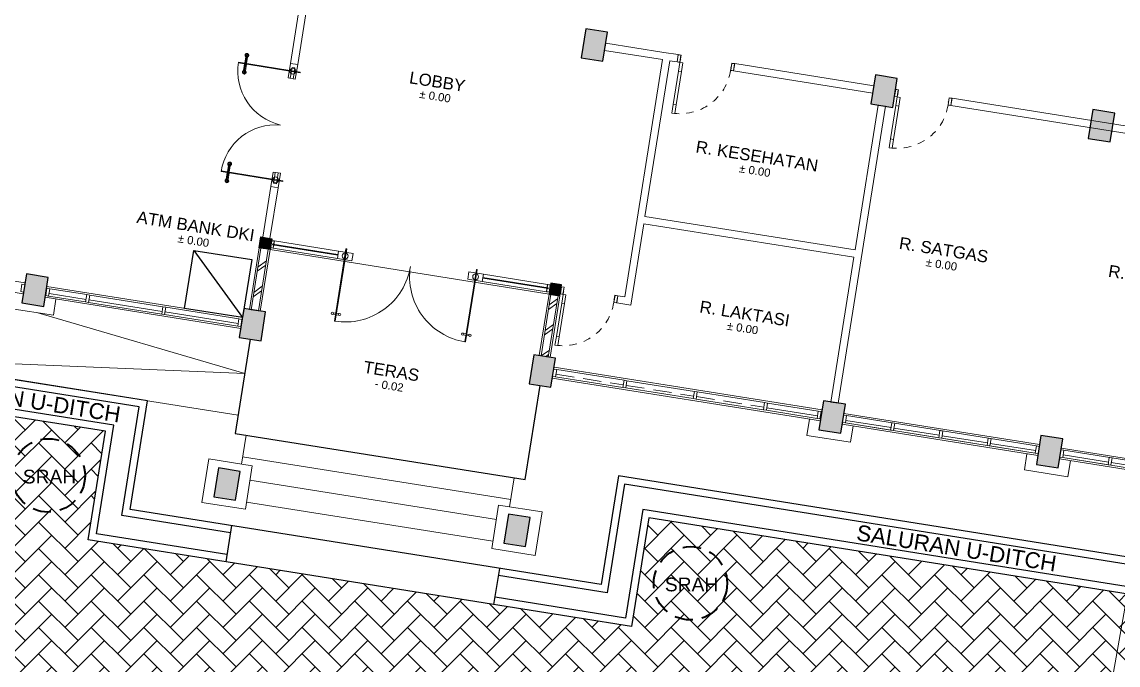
# Model space of a CAD drawing. Header units: millimetres. Extents: x -11 to 1625, y -267 to 180.
# Drawn here: x 841.68 to 856.62, y 132.4 to 141.17 of the extents above; entities that cross this region are included whole.
import ezdxf
from ezdxf.enums import TextEntityAlignment as Align

# ---------------------------------------------------------------- set-up
doc = ezdxf.new("R2010")
doc.units = ezdxf.units.MM
doc.linetypes.add('DASHED2', pattern=[0.375, 0.25, -0.125])
doc.linetypes.add('HIDDEN', pattern=[0.375, 0.25, -0.125])
for name, color, linetype, lineweight in [('1', 1, 'Continuous', 40), ('ars', 11, 'Continuous', 5), ('dinding', 5, 'Continuous', 15), ('KOLOM', 1, 'Continuous', 30), ('kus', 63, 'Continuous', 15), ('KUSEN', 30, 'Continuous', 15), ('lan', 7, 'Continuous', 15), ('not', 7, 'Continuous', 20), ('PARTISI', 190, 'Continuous', 9), ('sol kol', 8, 'Continuous', 0), ('u', 6, 'Continuous', 20)]:
    doc.layers.add(name, color=color, linetype=linetype, lineweight=lineweight)
doc.styles.get("Standard").update_dxf_attribs({"font": 'ARIALUNI.TTF'})
doc.dimstyles.new('SK100', dxfattribs={"dimtxt": 0.25, "dimasz": 0.1, "dimexe": 0.1, "dimexo": 0, "dimgap": 0.15, "dimtad": 1, "dimdec": 0, "dimlfac": 100, "dimzin": 12, "dimdsep": 46, "dimtxsty": 'Standard', "dimblk": 'BULAT', "dimcen": 0.1, "dimclrd": 256, "dimclre": 256, "dimclrt": 256, "dimadec": 0, "dimazin": 3, "dimtfac": 1, "dimtdec": 0, "dimtofl": 0, "dimtmove": 0, "dimatfit": 3, "dimldrblk": 'BULAT', "dimfxl": 0, "dimtolj": 1, "dimtzin": 0, "dimlwd": -1, "dimlwe": -1, "dimarcsym": 0})
pattern_1 = [(45, (-0.5, 0), (-0.176777, 0.176777), []), (45, (-0.4375, 0), (-0.176777, 0.176777), [])]

# ---------------------------------------------------------------- blocks, each defined once
blk = doc.blocks.new('K1')
at = {"layer": 'KOLOM'}
blk.add_lwpolyline([(0.2, 0.15), (-0.2, 0.15), (-0.2, -0.15), (0.2, -0.15), (0.2, 0.15)], dxfattribs=at)
blk = doc.blocks.new('NOTASI RUANG')
at = {"layer": 'not'}
for height, p in [(0.26, (-0.011, 0.3)), (0.175, (-0.009, -0.017))]:
    blk.add_attdef('RUANG', text='', height=height, dxfattribs=at).set_placement(p, align=Align.MIDDLE_CENTER)
blk = doc.blocks.new('P 70')
at = {"linetype": 'HIDDEN', "ltscale": 0.3}
blk.add_lwpolyline([(-0.74, 0.1, -0.414214), (-0.04, 0.8, -1.303225)], format="xyb", dxfattribs=at)
for points in [[(-0.04, 0.8), (-0.08, 0.8), (-0.08, 0.68), (-0.04, 0.68)], [(-0.04, 0.68), (-0.08, 0.68), (-0.08, 0.22), (-0.04, 0.22)], [(-0.04, 0.1), (-0.08, 0.1), (-0.08, 0.22), (-0.04, 0.22)], [(-0.735, 0.06), (-0.74, 0.06), (-0.74, 0.061), (-0.74, 0.1), (-0.78, 0.1), (-0.78, 0), (-0.74, 0), (-0.74, 0.056), (-0.735, 0.058)], [(-0.742, 0.002), (-0.778, 0.002), (-0.778, 0.098), (-0.742, 0.098)], [(-0.045, 0.06), (-0.04, 0.06), (-0.04, 0.061), (-0.04, 0.1), (0, 0.1), (0, 0), (-0.04, 0), (-0.04, 0.056), (-0.045, 0.058)], [(-0.038, 0.002), (-0.002, 0.002), (-0.002, 0.098), (-0.038, 0.098)]]:
    blk.add_lwpolyline(points, close=True)
blk = doc.blocks.new('KP')
at = {"layer": 'KOLOM'}
blk.add_lwpolyline([(0.075, -0.075), (-0.075, -0.075), (-0.075, 0.075), (0.075, 0.075), (0.075, -0.075)], dxfattribs=at)
blk = doc.blocks.new('P1')
at = {"lineweight": 5}
h = blk.add_hatch(dxfattribs=at)
h.set_pattern_fill('ANSI31', color=256, scale=0.020282, angle=-315, style=0)
h.set_pattern_definition([(179.99999863, (-506.106483, 1417.280242), (6.07e-11, 0.0025352112676), [])])
h.paths.add_polyline_path([(-1.729, 0.805, -1), (-1.693, 0.77, -1)])
h.paths.add_polyline_path([(-1.724, 0.801, 1), (-1.697, 0.774, 1)], flags=16)
h = blk.add_hatch(dxfattribs=at)
h.set_pattern_fill('ANSI31', color=256, scale=0.020282, angle=-315, style=0)
h.set_pattern_definition([(270.00000137, (1414.9464214, -503.7726625), (0.0025352112676, 6.07e-11), [])])
h.paths.add_polyline_path([(-1.528, 0.605, 1), (-1.564, 0.641, 1)])
h.paths.add_polyline_path([(-1.532, 0.609, -1), (-1.56, 0.637, -1)], flags=16)
h = blk.add_hatch(dxfattribs=at)
h.set_pattern_fill('ANSI31', color=256, scale=0.020282, angle=-315, style=0)
h.set_pattern_definition([(179.99999863, (-505.0458133, 1416.2195722), (6.07e-11, 0.0025352112676), [])])
h.paths.add_polyline_path([(-0.668, -0.255, -1), (-0.632, -0.291, -1)])
h.paths.add_polyline_path([(-0.664, -0.259, 1), (-0.636, -0.287, 1)], flags=16)
h = blk.add_hatch(dxfattribs=at)
h.set_pattern_fill('ANSI31', color=256, scale=0.020282, angle=-315, style=0)
h.set_pattern_definition([(270.00000137, (1416.0070912, -504.8333323), (0.0025352112676, 6.07e-11), [])])
h.paths.add_polyline_path([(-0.468, -0.455, 1), (-0.504, -0.42, 1)])
h.paths.add_polyline_path([(-0.472, -0.451, -1), (-0.499, -0.424, -1)], flags=16)
for p, q in [((-1.724, 0.801), (-1.697, 0.774)), ((-1.686, 0.781), (-1.623, 0.718)), ((-1.553, 0.648), (-1.616, 0.711)), ((-1.532, 0.609), (-1.56, 0.637)), ((-0.664, -0.259), (-0.636, -0.287)), ((-0.625, -0.28), (-0.562, -0.343)), ((-0.492, -0.413), (-0.555, -0.35)), ((-0.472, -0.451), (-0.499, -0.424))]:
    blk.add_line(p, q, dxfattribs=at)
at = {"color": 9, "lineweight": 5}
for p, q in [((-1.641, 0.7), (-1.704, 0.763)), ((-1.634, 0.693), (-1.571, 0.63)), ((-0.58, -0.361), (-0.643, -0.298)), ((-0.573, -0.368), (-0.51, -0.431))]:
    blk.add_line(p, q, dxfattribs=at)
at = {"color": 8, "lineweight": 5}
for p, q in [((-1.64, 0.701), (-1.703, 0.763)), ((-1.639, 0.702), (-1.701, 0.764)), ((-1.636, 0.705), (-1.697, 0.766)), ((-1.631, 0.71), (-1.692, 0.771)), ((-1.633, 0.694), (-1.57, 0.631)), ((-1.632, 0.695), (-1.57, 0.633)), ((-1.629, 0.698), (-1.568, 0.637)), ((-1.624, 0.703), (-1.563, 0.642)), ((-0.58, -0.36), (-0.642, -0.297)), ((-0.578, -0.358), (-0.64, -0.296)), ((-0.575, -0.356), (-0.636, -0.294)), ((-0.57, -0.351), (-0.631, -0.29)), ((-0.572, -0.367), (-0.51, -0.43)), ((-0.571, -0.366), (-0.509, -0.428)), ((-0.568, -0.363), (-0.507, -0.424)), ((-0.563, -0.358), (-0.502, -0.419))]:
    blk.add_line(p, q, dxfattribs=at)
for points in [[(-1.1, 1.241), (-1.701, 0.64), (-1.694, 0.633), (-1.093, 1.234), (-1.1, 1.241)], [(-1.273, 1.202), (-1.202, 1.273), (-1.061, 1.132), (-1.132, 1.061), (-1.273, 1.202)], [(-0.032, 0.173), (-0.633, -0.428), (-0.64, -0.421), (-0.039, 0.18), (-0.032, 0.173)], [(-0.071, 0), (0, 0.071), (-0.142, 0.212), (-0.212, 0.142), (-0.071, 0)]]:
    blk.add_lwpolyline(points)
at = {"lineweight": 9}
for points in [[(-1.153, 1.181), (-1.181, 1.153), (-1.216, 1.188), (-1.188, 1.216)], [(-1.082, 1.11), (-1.11, 1.082), (-1.181, 1.153), (-1.153, 1.181)], [(-0.163, 0.191), (-0.191, 0.163), (-0.12, 0.092), (-0.092, 0.12)], [(-0.092, 0.12), (-0.12, 0.092), (-0.085, 0.057), (-0.057, 0.085)]]:
    blk.add_lwpolyline(points, close=True, dxfattribs=at)
at = {"lineweight": 5}
for points in [[(-1.697, 0.801), (-1.724, 0.774)], [(-1.532, 0.637), (-1.56, 0.609)], [(-0.636, -0.259), (-0.664, -0.287)], [(-0.472, -0.424), (-0.499, -0.451)]]:
    blk.add_lwpolyline(points, dxfattribs=at)
for points in [[(-1.701, 0.64, 0.396093), (-0.672, 0.601)], [(-0.633, -0.428, -0.396093), (-0.672, 0.601)]]:
    blk.add_lwpolyline(points, format="xyb")
for centre in [(-1.167, 1.167), (-0.106, 0.106)]:
    blk.add_circle(centre, 0.04)
for centre, radius in [((-1.711, 0.788), 0.0254), ((-1.711, 0.788), 0.0195), ((-1.546, 0.623), 0.0254), ((-1.546, 0.623), 0.0195), ((-0.65, -0.273), 0.0254), ((-0.65, -0.273), 0.0195), ((-0.486, -0.437), 0.0254), ((-0.486, -0.437), 0.0195)]:
    blk.add_circle(centre, radius, dxfattribs=at)
blk = doc.blocks.new('DENAH LANTAI DASAR')
at = {"layer": 'ars'}
h = blk.add_hatch(dxfattribs=at)
h.set_pattern_fill('TEMBOK', color=256, scale=0.25)
h.set_pattern_definition(pattern_1)
h.paths.add_polyline_path([(-2.05, 4.3), (-2.05, 3.45), (-1.95, 3.45), (-1.95, 4.3)])
h = blk.add_hatch(dxfattribs=at)
h.set_pattern_fill('TEMBOK', color=256, scale=0.25)
h.set_pattern_definition(pattern_1)
h.paths.add_polyline_path([(2.05, 4.3), (2.05, 3.45), (1.95, 3.45), (1.95, 4.3)])
at = {"layer": 'sol kol'}
for points in [[(1.85, 7.95), (1.85, 7.55), (2.15, 7.55), (2.15, 7.95)], [(5.85, 7.95), (5.85, 7.55), (6.15, 7.55), (6.15, 7.95)], [(8.85, 7.95), (8.85, 7.55), (9.15, 7.55), (9.15, 7.95)], [(-2.075, 4.45), (-1.925, 4.45), (-1.925, 4.3), (-2.075, 4.3)], [(2.075, 4.45), (1.925, 4.45), (1.925, 4.3), (2.075, 4.3)], [(-5.15, 3.45), (-5.15, 3.05), (-4.85, 3.05), (-4.85, 3.45)], [(-2.15, 3.45), (-2.15, 3.05), (-1.85, 3.05), (-1.85, 3.45)], [(1.85, 3.45), (1.85, 3.05), (2.15, 3.05), (2.15, 3.45)], [(5.85, 3.45), (5.85, 3.05), (6.15, 3.05), (6.15, 3.45)], [(8.85, 3.45), (8.85, 3.05), (9.15, 3.05), (9.15, 3.45)], [(-2.15, 1.25), (-2.15, 0.85), (-1.85, 0.85), (-1.85, 1.25)], [(1.85, 1.25), (1.85, 0.85), (2.15, 0.85), (2.15, 1.25)]]:
    blk.add_hatch(color=256, dxfattribs=at).paths.add_polyline_path(points)
for p, q in [((-2, 3.05), (-2, 1.75)), ((2, 1.75), (2, 3.05)), ((-3.25, 2), (-6.96, 2)), ((-3.25, 0.5), (-3.25, 2)), ((12.075, 2), (3.25, 2)), ((3.25, 2), (3.25, 0.5)), ((12.075, 1.9), (3.35, 1.9)), ((3.35, 1.9), (3.35, 0.4)), ((-2, 1.75), (2, 1.75)), ((-3.75, 1.5), (-12.75, 1.5)), ((-3.75, 0), (-3.75, 1.5)), ((12.075, 1.6), (3.65, 1.6)), ((3.65, 1.6), (3.65, 0.1)), ((13.75, 1.5), (3.75, 1.5)), ((3.75, 1.5), (3.75, 0)), ((3.25, 0.5), (-3.25, 0.5)), ((-1.85, 0.5), (-1.85, 0)), ((1.85, 0), (1.85, 0.5)), ((3.35, 0.4), (1.85, 0.4)), ((3.75, 0), (-3.75, 0)), ((3.65, 0.1), (1.85, 0.1))]:
    blk.add_line(p, q)
for points in [[(-2.95, 4.125), (-2.15, 4.125), (-2.15, 3.325), (-2.95, 3.325), (-2.95, 4.125), (-2.15, 3.325)], [(-1.85, 0.4), (-3.35, 0.4), (-3.35, 1.9), (-6.96, 1.9)], [(-1.85, 0.1), (-3.65, 0.1), (-3.65, 1.6), (-6.96, 1.6)]]:
    blk.add_lwpolyline(points)
at = {"layer": 'ars'}
for points in [[(-2.05, 4.3), (-2.05, 3.45), (-1.95, 3.45), (-1.95, 4.3)], [(2.05, 4.3), (2.05, 3.45), (1.95, 3.45), (1.95, 4.3)]]:
    blk.add_lwpolyline(points, close=True, dxfattribs=at)
at = {"layer": 'dinding'}
for points in [[(-2.075, 4.3), (-2.075, 3.45), (-1.925, 3.45), (-1.925, 4.3)], [(2.075, 4.3), (2.075, 3.45), (1.925, 3.45), (1.925, 4.3)]]:
    blk.add_lwpolyline(points, close=True, dxfattribs=at)
at = {"layer": 'kus'}
for p, q in [((-4.805, 3.3), (-4.295, 3.3)), ((-4.255, 3.3), (-3.245, 3.3)), ((-3.205, 3.3), (-2.195, 3.3)), ((2.19, 3.3), (3.12, 3.3)), ((3.16, 3.3), (4.09, 3.3)), ((4.13, 3.3), (5.06, 3.3)), ((5.1, 3.3), (5.8, 3.3)), ((-4.805, 3.235), (-4.295, 3.235)), ((-4.805, 3.2), (-4.295, 3.2)), ((-4.255, 3.235), (-3.245, 3.235)), ((-4.255, 3.2), (-3.245, 3.2)), ((-3.205, 3.235), (-2.195, 3.235)), ((-3.205, 3.2), (-2.195, 3.2)), ((2.19, 3.2), (3.12, 3.2)), ((3.16, 3.2), (4.09, 3.2)), ((4.13, 3.2), (5.06, 3.2)), ((5.1, 3.235), (5.8, 3.235)), ((5.1, 3.2), (5.8, 3.2))]:
    blk.add_line(p, q, dxfattribs=at)
at = {"layer": 'kus', "linetype": 'HIDDEN'}
for p, q in [((2.19, 3.235), (3.12, 3.235)), ((3.16, 3.235), (4.09, 3.235)), ((4.13, 3.235), (5.06, 3.235))]:
    blk.add_line(p, q, dxfattribs=at)
at = {"layer": 'kus'}
for points in [[(-5.15, 3.2), (-5.19, 3.2), (-5.19, 3.3), (-5.15, 3.3)], [(-4.845, 3.2), (-4.805, 3.2), (-4.805, 3.3), (-4.845, 3.3)], [(-4.295, 3.2), (-4.255, 3.2), (-4.255, 3.3), (-4.295, 3.3)], [(-3.245, 3.2), (-3.205, 3.2), (-3.205, 3.3), (-3.245, 3.3)], [(-2.195, 3.2), (-2.155, 3.2), (-2.155, 3.3), (-2.195, 3.3)], [(2.15, 3.2), (2.19, 3.2), (2.19, 3.3), (2.15, 3.3)], [(3.12, 3.2), (3.16, 3.2), (3.16, 3.3), (3.12, 3.3)], [(4.09, 3.2), (4.13, 3.2), (4.13, 3.3), (4.09, 3.3)], [(5.06, 3.2), (5.1, 3.2), (5.1, 3.3), (5.06, 3.3)], [(5.8, 3.2), (5.84, 3.2), (5.84, 3.3), (5.8, 3.3)], [(6.19, 3.2), (6.15, 3.2), (6.15, 3.3), (6.19, 3.3)], [(6.19, 3.3), (8.81, 3.3), (8.81, 3.2), (6.19, 3.2)], [(6.855, 3.2), (6.815, 3.2), (6.815, 3.3), (6.855, 3.3)], [(7.52, 3.2), (7.48, 3.2), (7.48, 3.3), (7.52, 3.3)], [(8.185, 3.2), (8.145, 3.2), (8.145, 3.3), (8.185, 3.3)], [(8.85, 3.2), (8.81, 3.2), (8.81, 3.3), (8.85, 3.3)], [(9.19, 3.2), (9.15, 3.2), (9.15, 3.3), (9.19, 3.3)], [(9.19, 3.3), (11.81, 3.3), (11.81, 3.2), (9.19, 3.2)], [(9.855, 3.2), (9.815, 3.2), (9.815, 3.3), (9.855, 3.3)], [(6.815, 3.235), (6.19, 3.235), (6.19, 3.2), (6.815, 3.2)], [(7.48, 3.235), (6.855, 3.235), (6.855, 3.2), (7.48, 3.2)], [(8.145, 3.235), (7.52, 3.235), (7.52, 3.2), (8.145, 3.2)], [(8.185, 3.235), (8.81, 3.235), (8.81, 3.2), (8.185, 3.2)], [(9.815, 3.235), (9.19, 3.235), (9.19, 3.2), (9.815, 3.2)], [(10.48, 3.235), (9.855, 3.235), (9.855, 3.2), (10.48, 3.2)]]:
    blk.add_lwpolyline(points, close=True, dxfattribs=at)
at = {"layer": 'KUSEN'}
for points in [[(-1.925, 4.365), (-1.925, 4.325), (-1.885, 4.325), (-1.885, 4.37), (-1.886, 4.37), (-1.886, 4.372), (-1.888, 4.372), (-1.89, 4.37), (-1.9, 4.37), (-1.9, 4.381), (-1.89, 4.381), (-1.888, 4.378), (-1.886, 4.378), (-1.886, 4.381), (-1.885, 4.381), (-1.885, 4.425), (-1.925, 4.425), (-1.925, 4.369), (-1.925, 4.367), (-1.925, 4.365), (-1.925, 4.365)], [(-1, 4.425), (-1, 4.325), (-0.8, 4.325), (-0.8, 4.425), (-1, 4.425)], [(1, 4.425), (1, 4.325), (0.8, 4.325), (0.8, 4.425), (1, 4.425)], [(1.925, 4.365), (1.925, 4.325), (1.885, 4.325), (1.885, 4.37), (1.886, 4.37), (1.886, 4.372), (1.888, 4.372), (1.89, 4.37), (1.9, 4.37), (1.9, 4.381), (1.89, 4.381), (1.888, 4.378), (1.886, 4.378), (1.886, 4.381), (1.885, 4.381), (1.885, 4.425), (1.925, 4.425), (1.925, 4.369), (1.925, 4.367), (1.925, 4.365), (1.925, 4.365)], [(-0.939, 3.585), (-0.905, 3.585), (-0.905, 3.565), (-0.939, 3.565)], [(-0.861, 3.585), (-0.895, 3.585), (-0.895, 3.565), (-0.861, 3.565)], [(0.861, 3.585), (0.895, 3.585), (0.895, 3.565), (0.861, 3.565)], [(0.939, 3.585), (0.905, 3.585), (0.905, 3.565), (0.939, 3.565)]]:
    blk.add_lwpolyline(points, dxfattribs=at)
for points in [[(-1.887, 4.423), (-1.923, 4.423), (-1.923, 4.327), (-1.887, 4.327), (-1.887, 4.368), (-1.902, 4.368), (-1.902, 4.383), (-1.887, 4.383)], [(-1.9, 4.38), (-1.9, 4.37), (-1, 4.37), (-1, 4.38)], [(-1, 4.425), (-1.885, 4.425), (-1.885, 4.325), (-1, 4.325)], [(-0.895, 4.475), (-0.905, 4.475), (-0.905, 3.475), (-0.895, 3.475)], [(0.895, 4.475), (0.905, 4.475), (0.905, 3.475), (0.895, 3.475)], [(1, 4.425), (1.885, 4.425), (1.885, 4.325), (1, 4.325)], [(1.9, 4.38), (1.9, 4.37), (1, 4.37), (1, 4.38)], [(1.887, 4.423), (1.923, 4.423), (1.923, 4.327), (1.887, 4.327), (1.887, 4.368), (1.902, 4.368), (1.902, 4.383), (1.887, 4.383)]]:
    blk.add_lwpolyline(points, close=True, dxfattribs=at)
for points in [[(0, 4.375, -0.414214), (-0.9, 3.475)], [(0, 4.375, 0.414214), (0.9, 3.475)]]:
    blk.add_lwpolyline(points, format="xyb", dxfattribs=at)
for centre, radius in [((-0.9, 4.375), 0.04), ((0.9, 4.375), 0.04), ((-0.95, 3.575), 0.015), ((-0.85, 3.575), 0.015), ((0.85, 3.575), 0.015), ((0.95, 3.575), 0.015)]:
    blk.add_circle(centre, radius, dxfattribs=at)
at = {"layer": 'lan'}
for p, q in [((1.925, 4.3), (-1.925, 4.3)), ((-4.7, 3.175), (-4.7, 2.95)), ((5.7, 3.175), (5.7, 2.95)), ((6.3, 3.175), (6.3, 2.95)), ((8.7, 3.175), (8.7, 2.95)), ((9.3, 3.175), (9.3, 2.95)), ((-4.7, 2.95), (-5.3, 2.95)), ((6.3, 2.95), (5.7, 2.95)), ((9.3, 2.95), (8.7, 2.95)), ((-5.5, 2), (-2, 2)), ((-1.85, 1.35), (-1.85, 1.75)), ((1.85, 1.35), (1.85, 1.75)), ((1.85, 1.45), (-1.85, 1.45)), ((1.7, 1.15), (-1.7, 1.15)), ((-1.7, 0.85), (1.7, 0.85))]:
    blk.add_line(p, q, dxfattribs=at)
for points in [[(-7.85, 3.325), (-5.15, 3.325), (-5.15, 3.175), (-7.85, 3.175)], [(-2.15, 3.325), (-4.85, 3.325), (-4.85, 3.175), (-2.15, 3.175)], [(5.85, 3.325), (2.15, 3.325), (2.15, 3.175), (5.85, 3.175)], [(6.15, 3.325), (8.85, 3.325), (8.85, 3.175), (6.15, 3.175)], [(9.15, 3.325), (11.85, 3.325), (11.85, 3.175), (9.15, 3.175)], [(-2.3, 0.75), (-1.7, 0.75), (-1.7, 1.35), (-2.3, 1.35)], [(1.7, 0.75), (2.3, 0.75), (2.3, 1.35), (1.7, 1.35)]]:
    blk.add_lwpolyline(points, close=True, dxfattribs=at)
blk.add_lwpolyline([(-4.913, 2.95), (-2, 2.575), (-6.96, 2)], dxfattribs=at)
at = {"layer": 'PARTISI'}
for points in [[(5.95, 7.55), (6.05, 7.55), (6.05, 3.45), (5.95, 3.45), (5.95, 5.45), (3.05, 5.45), (3.05, 4.325), (2.855, 4.325), (2.855, 4.425), (2.95, 4.425), (2.95, 7.7), (2.15, 7.7), (2.15, 7.8), (2.95, 7.8), (3.15, 7.8), (3.15, 7.7), (3.05, 7.7), (3.05, 5.55), (5.95, 5.55)], [(3.93, 7.8), (5.85, 7.8), (5.85, 7.7), (3.93, 7.7)], [(6.93, 7.8), (11.85, 7.8), (11.85, 7.7), (6.93, 7.7)], [(-2.05, 6.85), (-1.95, 6.85), (-1.95, 7.55), (-2.05, 7.55)], [(-2.05, 5.15), (-1.95, 5.15), (-1.95, 4.45), (-2.05, 4.45)]]:
    blk.add_lwpolyline(points, close=True, dxfattribs=at)
ref = blk.add_blockref('NOTASI RUANG', (-0.027, 6.73), dxfattribs=dict(xscale=0.6323962268195373, yscale=0.6323962268195373, zscale=0.6323962268195373))
ref.add_attrib('RUANG', '%%P 0.00', dxfattribs={"layer": 'not', "height": 0.1108}).set_placement((-0.033, 6.719), align=Align.MIDDLE_CENTER)
ref.add_attrib('RUANG', 'LOBBY', dxfattribs={"layer": 'not', "height": 0.1643}).set_placement((-0.034, 6.92), align=Align.MIDDLE_CENTER)
ref = blk.add_blockref('NOTASI RUANG', (4.437, 6.413), dxfattribs=dict(xscale=0.6323962268195373, yscale=0.6323962268195373, zscale=0.6323962268195373))
ref.add_attrib('RUANG', '%%P 0.00', dxfattribs={"layer": 'not', "height": 0.1108}).set_placement((4.431, 6.403), align=Align.MIDDLE_CENTER)
ref.add_attrib('RUANG', 'R. KESEHATAN', dxfattribs={"layer": 'not', "height": 0.16432}).set_placement((4.429, 6.603), align=Align.MIDDLE_CENTER)
ref = blk.add_blockref('NOTASI RUANG', (10.242, 5.624), dxfattribs=dict(xscale=0.6323962268195373, yscale=0.6323962268195373, zscale=0.6323962268195373))
ref.add_attrib('RUANG', '%%P 0.00', dxfattribs={"layer": 'not', "height": 0.1108}).set_placement((10.236, 5.613), align=Align.MIDDLE_CENTER)
ref.add_attrib('RUANG', 'R. KA. SATGAS', dxfattribs={"layer": 'not', "height": 0.16432}).set_placement((10.235, 5.814), align=Align.MIDDLE_CENTER)
ref = blk.add_blockref('NOTASI RUANG', (7.15, 5.551), dxfattribs=dict(xscale=0.6323962268195373, yscale=0.6323962268195373, zscale=0.6323962268195373))
ref.add_attrib('RUANG', '%%P 0.00', dxfattribs={"layer": 'not', "height": 0.1108}).set_placement((7.144, 5.54), align=Align.MIDDLE_CENTER)
ref.add_attrib('RUANG', 'R. SATGAS', dxfattribs={"layer": 'not', "height": 0.1643}).set_placement((7.143, 5.741), align=Align.MIDDLE_CENTER)
ref = blk.add_blockref('NOTASI RUANG', (-2.969, 4.267), dxfattribs=dict(xscale=0.6323962268195373, yscale=0.6323962268195373, zscale=0.6323962268195373))
ref.add_attrib('RUANG', '%%P 0.00', dxfattribs={"layer": 'not', "height": 0.1108}).set_placement((-2.974, 4.256), align=Align.MIDDLE_CENTER)
ref.add_attrib('RUANG', 'ATM BANK DKI', dxfattribs={"layer": 'not', "height": 0.16432}).set_placement((-2.976, 4.456), align=Align.MIDDLE_CENTER)
ref = blk.add_blockref('NOTASI RUANG', (4.608, 4.268), dxfattribs=dict(xscale=0.6323962268195373, yscale=0.6323962268195373, zscale=0.6323962268195373))
ref.add_attrib('RUANG', '%%P 0.00', dxfattribs={"layer": 'not', "height": 0.1108}).set_placement((4.603, 4.257), align=Align.MIDDLE_CENTER)
ref.add_attrib('RUANG', 'R. LAKTASI', dxfattribs={"layer": 'not', "height": 0.1643}).set_placement((4.601, 4.457), align=Align.MIDDLE_CENTER)
ref = blk.add_blockref('NOTASI RUANG', (-0.024, 2.735), dxfattribs=dict(xscale=0.6323962268195373, yscale=0.6323962268195373, zscale=0.6323962268195373))
ref.add_attrib('RUANG', '- 0.02', dxfattribs={"layer": 'not', "height": 0.1108}).set_placement((-0.03, 2.724), align=Align.MIDDLE_CENTER)
ref.add_attrib('RUANG', 'TERAS', dxfattribs={"layer": 'not', "height": 0.1643}).set_placement((-0.031, 2.924), align=Align.MIDDLE_CENTER)
at = {"layer": 'KOLOM'}
for name, p, rotation in [('K1', (2, 7.75), 90), ('K1', (6, 7.75), 90), ('K1', (9, 7.75), 90), ('KP', (-2, 4.375), 180), ('K1', (-5, 3.25), 90), ('K1', (-2, 3.25), 90), ('K1', (2, 3.25), 90), ('K1', (6, 3.25), 90), ('K1', (9, 3.25), 90), ('K1', (-2, 1.05), 90), ('K1', (2, 1.05), 90)]:
    blk.add_blockref(name, p, dxfattribs=dict(at, rotation=rotation))
at = {"layer": 'KOLOM', "xscale": -1, "rotation": 180}
blk.add_blockref('KP', (2, 4.375), dxfattribs=at)
at = {"layer": 'KUSEN', "rotation": 180}
for p in [(3.15, 7.8), (6.15, 7.8), (2.075, 4.425)]:
    blk.add_blockref('P 70', p, dxfattribs=at)
at = {"layer": 'KUSEN', "xscale": -1, "rotation": 225.0000000000616}
blk.add_blockref('P1', (-2, 6.9), dxfattribs=at)
blk = doc.blocks.new('BULAT')
for p, q in [((-1, 0), (1, 0)), ((0, -1), (0, 1))]:
    blk.add_line(p, q)
blk.add_circle((0, 0), 0.5)
blk = doc.blocks.new('*D3039')
at = {"layer": 'Defpoints', "color": 0}
for p in [(858.798, 134.811), (854.939, 123.17), (856.682, 122.861)]:
    blk.add_point(p, dxfattribs=at)
at = {"layer": 'u'}
for p, q in [((858.798, 134.811), (856.957, 135.137)), ((857.038, 135.021), (854.957, 123.268)), ((856.682, 122.861), (854.841, 123.187))]:
    blk.add_line(p, q, dxfattribs=at)
at = {"layer": 'u', "xscale": 0.1, "yscale": 0.1, "zscale": 0.1}
for p, rotation in [((857.056, 135.119), 79.95703502992815), ((854.939, 123.17), 259.9570350299281)]:
    blk.add_blockref('BULAT', p, dxfattribs=dict(at, rotation=rotation))
at = {"layer": 'u', "insert": (855.726, 129.193), "char_height": 0.25, "attachment_point": 5, "rotation": 79.957}
blk.add_mtext('\\A1;1214', dxfattribs=at)

msp = doc.modelspace()

# ---------------------------------------------------------------- hatches: boundary and pattern name
at = {"layer": 'ars'}
h = msp.add_hatch(dxfattribs=at)
h.set_pattern_fill('AR-HBONE', color=256, scale=0.0025)
h.set_pattern_definition([(45, (886.80874, -134.3415), (4e-17, 0.35921024), [0.762, -0.254]), (135, (886.98835, -134.1619), (4e-17, 0.35921024), [0.762, -0.254])])
edge = h.paths.add_edge_path()
edge.add_line((831.8528921, 131.8301396), (830.9104223, 125.9155354))
edge.add_line((830.9104223, 125.9155354), (830.8845862, 125.6920236))
edge.add_line((830.8845862, 125.6920236), (835.5534981, 125.152337))
edge.add_line((835.5534981, 125.152337), (835.5793342, 125.3758488))
edge.add_line((835.5793342, 125.3758488), (835.6785833, 125.3643764))
edge.add_line((835.6785833, 125.3643764), (835.8983404, 127.2755837))
edge.add_arc((837.8852489, 127.0471223), 2, 83.40635703, 173.44074308, ccw=False)
edge.add_line((838.1149028, 129.0338933), (840.2580879, 131.1331211))
edge.add_line((840.2580879, 131.1331211), (842.8504184, 128.4865079))
edge.add_line((842.8504184, 128.4865079), (844.9936035, 130.5857357))
edge.add_line((844.9936035, 130.5857357), (847.585934, 127.9391225))
edge.add_line((847.585934, 127.9391225), (849.7291191, 130.0383503))
edge.add_line((849.7291191, 130.0383503), (852.3214496, 127.3917371))
edge.add_line((852.3214496, 127.3917371), (854.4646347, 129.4909649))
edge.add_line((854.4646347, 129.4909649), (857.9045836, 125.9789843))
edge.add_line((857.9045836, 125.9789843), (859.0238026, 133.0028032))
edge.add_line((859.0238026, 133.0028032), (850.2270895, 134.4045261))
edge.add_line((850.2270895, 134.4045261), (849.9910481, 132.9232144))
edge.add_line((849.9910481, 132.9232144), (842.5844895, 134.1034215))
edge.add_line((842.5844895, 134.1034215), (842.8205309, 135.5847332))
edge.add_line((842.8205309, 135.5847332), (833.9326605, 137.0009817))
edge.add_line((833.9326605, 137.0009817), (831.9438674, 137.2296599))
edge.add_line((831.9438674, 137.2296599), (831.2987957, 133.1814196))
edge.add_line((831.2987957, 133.1814196), (831.8528921, 131.8301396))

# ---------------------------------------------------------------- linework, layer by layer
at = {"layer": '1', "linetype": 'DASHED2', "lineweight": 40}
for centre in [(842.0419327, 134.9830005), (850.7925499, 133.5124395)]:
    msp.add_circle(centre, 0.5, dxfattribs=at)

# ---------------------------------------------------------------- block references
at = {"rotation": 350.9462507932595}
msp.add_blockref('DENAH LANTAI DASAR', (846.2877688, 133.5133179), dxfattribs=at)

# ---------------------------------------------------------------- texts
at = {"lineweight": 9, "char_height": 0.1875, "attachment_point": 1}
for insert in [(841.6937424, 135.0607155), (850.4443595, 133.5901545)]:
    msp.add_mtext_dynamic_manual_height_columns('SRAH', width=0.701531431, gutter_width=12.5, heights=[0], dxfattribs=dict(at, insert=insert))
at = {"layer": 'not', "char_height": 0.216236096, "attachment_point": 1, "rotation": 351.02733543}
for insert in [(839.4419767, 136.4851786), (852.1972297, 134.4526773)]:
    msp.add_mtext_dynamic_manual_height_columns('\\pi0.89082;SALURAN U-DITCH', width=4.496387274, gutter_width=12.5, heights=[0], dxfattribs=dict(at, insert=insert))

# ---------------------------------------------------------------- dimensions: what is measured, and where the dimension line sits
at = {"layer": 'u'}
dim = msp.add_aligned_dim(p1=(858.7978169, 134.8108912), p2=(856.6815086, 122.8611171), distance=-1.7691237, dimstyle='SK100', dxfattribs=at)
dim.commit()
dim.dimension.update_dxf_attribs({"geometry": '*D3039', "text_midpoint": (855.7262729, 129.192576)})

doc.saveas('drawing.dxf')
